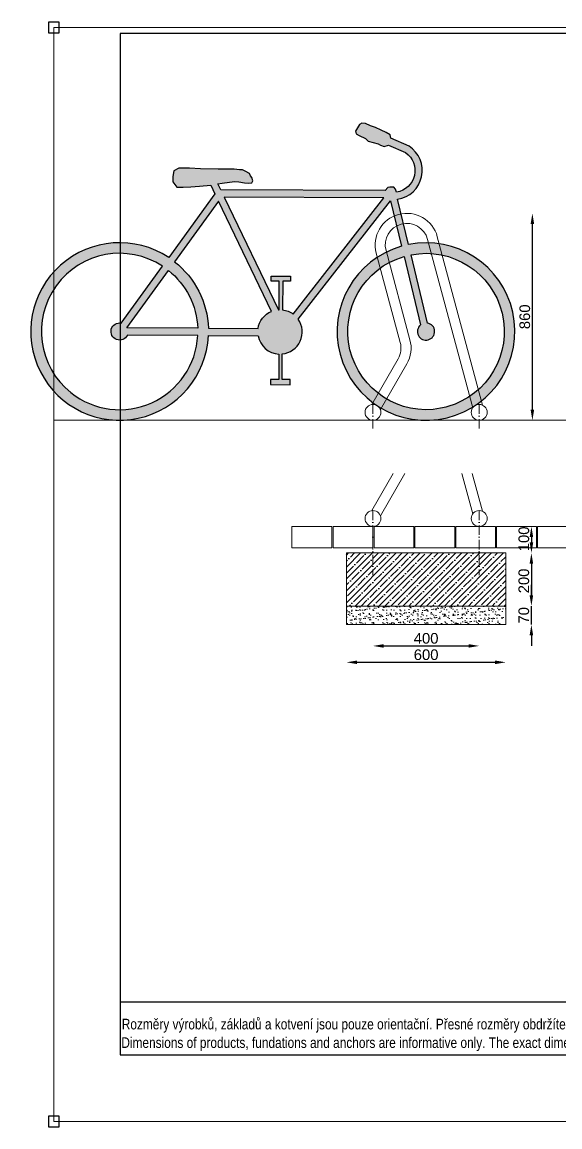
# Model space of a CAD drawing. Header units: millimetres. Extents: x -1411 to 5721, y -19797 to 4144.
# Drawn here: x -119 to 1906, y -20 to 4144 of the extents above; entities that cross this region are included whole.
import ezdxf

# ---------------------------------------------------------------- set-up
doc = ezdxf.new("R2010")
doc.units = ezdxf.units.MM
doc.linetypes.add('ACAD_ISO10W100', pattern=[18.5, 12, -3, 0.5, -3])
doc.linetypes.add('INCONTINUOUS', pattern=[200000.001, 200000, -0.001])
for name, color, linetype in [('KOTY', 3, 'INCONTINUOUS'), ('OBRYSOVA', 7, 'Continuous'), ('OSY', 1, 'ACAD_ISO10W100'), ('POSTAVY ATD', 8, 'Continuous'), ('SRAFY', 30, 'Continuous')]:
    doc.layers.add(name, color=color, linetype=linetype)
doc.layers.add('Nekreslit', color=6, linetype='Continuous', plot=False)
doc.styles.add('SEACAD_Arial', font='arial.ttf', dxfattribs={"width": 0.8})
doc.styles.get("Standard").update_dxf_attribs({"font": 'arial.ttf'})
doc.dimstyles.new('PROFI_CSN', dxfattribs={"dimscale": 0, "dimtxt": 3.5, "dimasz": 3, "dimexe": 1, "dimexo": 0, "dimgap": 1.5, "dimtad": 1, "dimlfac": -1, "dimdsep": 46, "dimtxsty": 'Standard', "dimcen": 0, "dimdle": 1, "dimclrd": 256, "dimclre": 256, "dimclrt": 256, "dimadec": 0, "dimazin": 0, "dimtfac": 0.6, "dimtmove": 0, "dimatfit": 1, "dimfxl": 1, "dimtolj": 1, "dimarcsym": 0})

# ---------------------------------------------------------------- blocks, each defined once
blk = doc.blocks.new('*D1')
at = {"layer": 'DEFPOINTS', "color": 0, "transparency": 16777216}
for p in [(1702.048452191434, 1942.897273678323), (1798.541170744312, 1942.897273678323), (1702.048452191434, 1872.897273678322)]:
    blk.add_point(p, dxfattribs=at)
at = {"layer": 'KOTY', "color": 7, "lineweight": -2, "transparency": 16777216}
for p, q in [((1798.541170744312, 1982.897273678323), (1798.541170744312, 2022.897273678323)), ((1798.541170744312, 1872.897273678322), (1798.541170744312, 1942.897273678323)), ((1798.541170744312, 1832.897273678322), (1798.541170744312, 1792.897273678322))]:
    blk.add_line(p, q, dxfattribs=at)
at = {"layer": 'KOTY', "color": 7, "transparency": 16777216}
for points in [[(1791.874504077646, 1982.897273678323), (1805.207837410979, 1982.897273678323), (1798.541170744312, 1942.897273678323)], [(1791.874504077646, 1832.897273678322), (1805.207837410979, 1832.897273678322), (1798.541170744312, 1872.897273678322)]]:
    blk.add_solid(points, dxfattribs=at)
at = {"layer": 'KOTY', "color": 7, "lineweight": 13, "transparency": 16777216, "insert": (1770.118251235445, 1907.897273678322), "char_height": 40, "attachment_point": 5, "rotation": 90}
blk.add_mtext('\\A1;70', dxfattribs=at)
blk = doc.blocks.new('A$C6D9C0908')
h = blk.add_hatch(color=9)
edge = h.paths.add_edge_path(flags=16)
edge.add_line((0.5797662458778632, 0.4368549236789931), (0.5792093126426607, 0.5492206691803858))
edge.add_line((0.5792093126426607, 0.5492206691803858), (0.6116596023101692, 0.5493815069182801))
edge.add_line((0.6116596023101692, 0.5493815069182801), (0.611559236776543, 0.5696310544656171))
edge.add_line((0.611559236776543, 0.5696310544656171), (0.5346265274935149, 0.5692497428033221))
edge.add_line((0.5346265274935149, 0.5692497428033221), (0.5347268930923974, 0.5490001950872738))
edge.add_line((0.5347268930923974, 0.5490001950872738), (0.5657187426423889, 0.5491538040400883))
edge.add_line((0.5657187426423889, 0.5491538040400883), (0.5662779087064109, 0.436337570361502))
edge.add_arc((0.5763719036009329, 0.3492602133783281), 0.08766045192734141, 96.61220704954839, 126.5772164029062)
edge.add_line((0.5241345504121, 0.4196563337538919), (0.4650768243111543, 0.4954139222024878))
edge.add_line((0.4650768243111543, 0.4954139222024878), (0.4180492896809938, 0.555739519609233))
edge.add_line((0.4180492896809938, 0.555739519609233), (0.1663967458400748, 0.8785523174312857))
edge.add_line((0.1663967458400748, 0.8785523174312857), (0.7965536467736456, 0.8816756476267074))
edge.add_line((0.7965536467736456, 0.8816756476267074), (0.5821944918749296, 0.4367270773780092))
edge.add_arc((0.5763719036001358, 0.3492602133756972), 0.08766045193025594, 86.19149202146149, 87.78086794365262)
edge = h.paths.add_edge_path(flags=16)
edge.add_arc((3.019355598876672e-12, 0.3506535715733764), 0.3087221941469303, 78.9563822231638, 253.9172492721676)
edge.add_arc((1.843150632119261e-12, 0.3506535715739269), 0.3087221941471334, 253.9172492724057, 259.2222716585527)
edge.add_arc((3.001283249703945e-12, 0.3506535715733931), 0.3087221941468255, 259.2222716583231, 433.6513597298935)
edge.add_line((0.08689956096111473, 0.6468931021295248), (0.02172428525057057, 0.3767313721850769))
edge.add_arc((2.053343606256419e-12, 0.3506535715728085), 0.03394107031801102, -259.99389754581955, 50.20378588387018, ccw=False)
edge.add_line((-0.005897365046166669, 0.3840783728410315), (0.05913765873208376, 0.6536587373361726))
edge = h.paths.add_edge_path(flags=16)
edge.add_line((0.6099381549385043, 0.4302396033690457), (0.8193632406344022, 0.8649464492445986))
edge.add_line((0.8193632406344022, 0.8649464492445986), (0.9922499285862614, 0.6260927665657618))
edge.add_arc((1.209254944930032, 0.3506535715726273), 0.350653571572893, 128.2328391200746, 177.9488520998572)
edge.add_line((0.8588260461981463, 0.3632040373163363), (0.6630670109441326, 0.3622337709050498))
edge.add_arc((0.5763719036011192, 0.3492602133783095), 0.08766045192740136, 8.510916230346785, 67.4858155561655)
edge = h.paths.add_edge_path()
edge.add_line((0.1388699601772032, 1.113680368347786), (0.1413542500233689, 1.127186899948128))
edge.add_line((0.1413542500233689, 1.127186899948128), (0.157530568273728, 1.13711845034959))
edge.add_line((0.157530568273728, 1.13711845034959), (0.1773611243432924, 1.145426216804026))
edge.add_line((0.1773611243432924, 1.145426216804026), (0.1997312917770842, 1.156300630563464))
edge.add_line((0.1997312917770842, 1.156300630563464), (0.219384967885162, 1.163512923428925))
edge.add_line((0.219384967885162, 1.163512923428925), (0.2383039990525049, 1.171816172132594))
edge.add_line((0.2383039990525049, 1.171816172132594), (0.2536130979641484, 1.172804214949792))
edge.add_line((0.2536130979641484, 1.172804214949792), (0.2625686477086902, 1.168287781488516))
edge.add_line((0.2625686477086902, 1.168287781488516), (0.278016088827826, 1.141364285180998))
edge.add_line((0.278016088827826, 1.141364285180998), (0.2762418646968854, 1.131504118330895))
edge.add_line((0.2762418646968854, 1.131504118330895), (0.2636989877348697, 1.124144636765323))
edge.add_line((0.2636989877348697, 1.124144636765323), (0.2395057701243104, 1.113261187181706))
edge.add_line((0.2395057701243104, 1.113261187181706), (0.2278915980842839, 1.102440084649743))
edge.add_line((0.2278915980842839, 1.102440084649743), (0.2089590035961919, 1.096873261718656))
edge.add_line((0.2089590035961919, 1.096873261718656), (0.189291764589484, 1.092397393935244))
edge.add_line((0.189291764589484, 1.092397393935244), (0.1802081617511249, 1.085967222182717))
edge.add_line((0.1802081617511249, 1.085967222182717), (0.1650985470751039, 1.081513944505105))
edge.add_line((0.1650985470751039, 1.081513944505105), (0.1486696368359617, 1.086780866536628))
edge.add_line((0.1486696368359617, 1.086780866536628), (0.08072185482785699, 1.057156287831958))
edge.add_arc((0.1297099201789188, 0.9862647056898076), 0.08617103321567632, 124.6455572951802, 261.1346764512145)
edge.add_line((0.1164298931419125, 0.9011231303734348), (0.1209281292426567, 0.9125216585175622))
edge.add_line((0.1209281292426567, 0.9125216585175622), (0.1277239189175816, 0.9208631938258804))
edge.add_line((0.1277239189175816, 0.9208631938258804), (0.1431070930874512, 0.92093943931377))
edge.add_line((0.1431070930874512, 0.92093943931377), (0.1514163895568572, 0.9195145323949419))
edge.add_line((0.1514163895568572, 0.9195145323949419), (0.1607381110629831, 0.9070989566675962))
edge.add_line((0.1607381110629831, 0.9070989566675962), (0.8103527847465557, 0.9103187274479296))
edge.add_line((0.8103527847465557, 0.9103187274479296), (0.8214598614539455, 0.9333738572524908))
edge.add_line((0.8214598614539455, 0.9333738572524908), (0.8040816482554192, 0.9367279879108992))
edge.add_line((0.8040816482554192, 0.9367279879108992), (0.7758062896895126, 0.9402364998518351))
edge.add_line((0.7758062896895126, 0.9402364998518351), (0.7550117651703658, 0.9425050602465035))
edge.add_line((0.7550117651703658, 0.9425050602465035), (0.7389743507757203, 0.941330974827224))
edge.add_line((0.7389743507757203, 0.941330974827224), (0.7169335295704968, 0.9375730740507606))
edge.add_line((0.7169335295704968, 0.9375730740507606), (0.7010793240270914, 0.9362174639647947))
edge.add_line((0.7010793240270914, 0.9362174639647947), (0.6875824251292215, 0.9374275973414115))
edge.add_line((0.6875824251292215, 0.9374275973414115), (0.6834262020078086, 0.9456435694771699))
edge.add_line((0.6834262020078086, 0.9456435694771699), (0.6874793469022507, 0.9582244302152958))
edge.add_line((0.6874793469022507, 0.9582244302152958), (0.6923654141502311, 0.9655459612140476))
edge.add_line((0.6923654141502311, 0.9655459612140476), (0.6963692841279681, 0.9750925374141843))
edge.add_line((0.6963692841279681, 0.9750925374141843), (0.7143329951886699, 0.9840805589590218))
edge.add_line((0.7143329951886699, 0.9840805589590218), (0.724153051870303, 0.9890549180556718))
edge.add_line((0.724153051870303, 0.9890549180556718), (0.7363674870476871, 0.9891154578072019))
edge.add_line((0.7363674870476871, 0.9891154578072019), (0.7571385023195489, 0.9915900349390085))
edge.add_line((0.7571385023195489, 0.9915900349390085), (0.8196691166806431, 0.991899963679316))
edge.add_line((0.8196691166806431, 0.991899963679316), (0.8894856018843029, 0.9935230343262447))
edge.add_line((0.8894856018843029, 0.9935230343262447), (0.9335907531237808, 0.9962956982299147))
edge.add_line((0.9335907531237808, 0.9962956982299147), (0.975344926853495, 0.995225620261408))
edge.add_line((0.975344926853495, 0.995225620261408), (0.9950826931568599, 0.9854720755733979))
edge.add_line((0.9950826931568599, 0.9854720755733979), (0.9988382002662775, 0.963416316061739))
edge.add_line((0.9988382002662775, 0.963416316061739), (0.9989476080739905, 0.9413424846711678))
edge.add_line((0.9989476080739905, 0.9413424846711678), (0.9830078461936864, 0.9204661365092761))
edge.add_line((0.9830078461936864, 0.9204661365092761), (0.958578976387912, 0.9203450567913478))
edge.add_line((0.958578976387912, 0.9203450567913478), (0.9279399820296703, 0.9225648233873471))
edge.add_line((0.9279399820296703, 0.9225648233873471), (0.8936539839454554, 0.9249489469661967))
edge.add_line((0.8936539839454554, 0.9249489469661967), (0.8498606975522307, 0.9282504864647763))
edge.add_line((0.8498606975522307, 0.9282504864647763), (0.8334591269325529, 0.8942054965054922))
edge.add_line((0.8334591269325529, 0.8942054965054922), (1.015396998872802, 0.6428470417381504))
edge.add_arc((1.209254944930166, 0.3506535715728019), 0.3506535715729246, -177.38089146097218, 123.5625826834565, ccw=False)
edge.add_line((0.8589676712101664, 0.3346300536488798), (0.6626325112233644, 0.333656931519954))
edge.add_arc((0.5763719036009832, 0.3492602133784565), 0.08766045192752706, 272.78709276241455, 349.7468979583306, ccw=False)
edge.add_line((0.5806343723627378, 0.2617034535469429), (0.5811343412071892, 0.1608306946573066))
edge.add_line((0.5811343412071892, 0.1608306946573066), (0.6135846309130102, 0.1609915324570466))
edge.add_line((0.6135846309130102, 0.1609915324570466), (0.6136849967193712, 0.1407419845259028))
edge.add_line((0.6136849967193712, 0.1407419845259028), (0.5367522870947141, 0.1403606728636078))
edge.add_line((0.5367522870947141, 0.1403606728636078), (0.5366519216568122, 0.160610220564422))
edge.add_line((0.5366519216568122, 0.160610220564422), (0.5676437715676457, 0.1607638295481593))
edge.add_line((0.5676437715676457, 0.1607638295481593), (0.5671415690773074, 0.2620870767093493))
edge.add_arc((0.576371903601003, 0.3492602133783372), 0.08766045192747622, 145.5288500972964, 263.9557533382671, ccw=False)
edge.add_line((0.5041036376779857, 0.3988752571917757), (0.1398036836857273, 0.8661889814404731))
edge.add_line((0.1398036836857273, 0.8661889814404731), (0.09674344259917689, 0.6876975354280148))
edge.add_arc((-5.043188089359774e-14, 0.3506535715730791), 0.3506535715731371, -281.3450701042335, 73.9846637575842, ccw=False)
edge.add_line((0.06897967865018018, 0.6944554493898067), (0.1120262329873185, 0.8728901640761251))
edge.add_arc((0.1297099201788713, 0.9862647056897441), 0.114745368005802, 123.16244037180459, 261.1346764109203, ccw=False)
edge.add_line((0.0669425315704757, 1.082320701890239), (0.1388699601772032, 1.113680368347786))
edge = h.paths.add_edge_path(flags=16)
edge.add_arc((1.209254944930332, 0.3506535715728005), 0.3087221941477938, 128.5502149240067, 177.6314762868338)
edge.add_line((0.9007964969872546, 0.3634120609808633), (1.181376457656597, 0.3648027365786675))
edge.add_line((1.181376457656597, 0.3648027365786675), (1.016859184751297, 0.5920935529854887))
edge = h.paths.add_edge_path(flags=16)
edge.add_arc((1.209254944929982, 0.3506535715728456), 0.3087221941474646, -51.44978507363379, 123.2452068527513, ccw=False)
edge.add_arc((1.209254944929975, 0.3506535715728339), 0.3087221941474596, 182.9364843753495, 308.5502149263685, ccw=False)
edge.add_line((0.9009381220053001, 0.3348380772442852), (1.178538587796197, 0.3362139850567019))
edge.add_arc((1.209254944929977, 0.3506535715729015), 0.03394107031796046, 205.17795300596, 461.0037385210765)
edge.add_line((1.202776509465593, 0.3839706261885567), (1.040006255034768, 0.6088478281471907))
at = {"color": 9}
for points in [[(0.1388699601772032, 1.113680368347786), (0.1413542500233689, 1.127186899948128), (0.157530568273728, 1.13711845034959), (0.1773611243432924, 1.145426216804026), (0.1997312917770842, 1.156300630563464), (0.219384967885162, 1.163512923428925), (0.2383039990525049, 1.171816172132594), (0.2536130979641484, 1.172804214949792), (0.2625686477086902, 1.168287781488516), (0.278016088827826, 1.141364285180998), (0.2762418646968854, 1.131504118330895), (0.2636989877348697, 1.124144636765323), (0.2395057701243104, 1.113261187181706), (0.2278915980842839, 1.102440084649743), (0.2089590035961919, 1.096873261718656), (0.189291764589484, 1.092397393935244), (0.1802081617511249, 1.085967222182717), (0.1650985470751039, 1.081513944505105), (0.1486696368359617, 1.086780866536628), (0.08072185482785699, 1.057156287831958, 0.6776181553820131), (0.1164298931419125, 0.9011231303734348), (0.1209281292426567, 0.9125216585175622), (0.1277239189175816, 0.9208631938258804), (0.1431070930874512, 0.92093943931377), (0.1514163895568572, 0.9195145323949419), (0.1607381110629831, 0.9070989566675962), (0.8103527847465557, 0.9103187274479296), (0.8214598614539455, 0.9333738572524908), (0.8040816482554192, 0.9367279879108992), (0.7758062896895126, 0.9402364998518351), (0.7550117651703658, 0.9425050602465035), (0.7389743507757203, 0.941330974827224), (0.7169335295704968, 0.9375730740507606), (0.7010793240270914, 0.9362174639647947), (0.6875824251292215, 0.9374275973414115), (0.6834262020078086, 0.9456435694771699), (0.6874793469022507, 0.9582244302152958), (0.6923654141502311, 0.9655459612140476), (0.6963692841279681, 0.9750925374141843), (0.7143329951886699, 0.9840805589590218), (0.724153051870303, 0.9890549180556718), (0.7363674870476871, 0.9891154578072019), (0.7571385023195489, 0.9915900349390085), (0.8196691166806431, 0.991899963679316), (0.8894856018843029, 0.9935230343262447), (0.9335907531237808, 0.9962956982299147), (0.975344926853495, 0.995225620261408), (0.9950826931568599, 0.9854720755733979), (0.9988382002662775, 0.963416316061739), (0.9989476080739905, 0.9413424846711678), (0.9830078461936864, 0.9204661365092761), (0.958578976387912, 0.9203450567913478), (0.9279399820296703, 0.9225648233873471), (0.8936539839454554, 0.9249489469661967), (0.8498606975522307, 0.9282504864647763), (0.8334591269325529, 0.8942054965054922), (1.015396998872802, 0.6428470417381504, -3.794464740971675), (0.8589676712101664, 0.3346300536488798), (0.6626325112233644, 0.333656931519954, -0.3490188743317039), (0.5806343723627378, 0.2617034535469429), (0.5811343412071892, 0.1608306946573066), (0.6135846309130102, 0.1609915324570466), (0.6136849967193712, 0.1407419845259028), (0.5367522870947141, 0.1403606728636078), (0.5366519216568122, 0.160610220564422), (0.5676437715676457, 0.1607638295481593), (0.5671415690773074, 0.2620870767093493, -0.5682343454790882), (0.5041036376779857, 0.3988752571917757), (0.1398036836857273, 0.8661889814404731), (0.09674344259917689, 0.6876975354280148, -49.06602472306487), (0.06897967865018018, 0.6944554493898067), (0.1120262329873185, 0.8728901640761251, -0.687102607738905), (0.0669425315704757, 1.082320701890239)], [(0.5797662458778632, 0.4368549236789931), (0.5792093126426607, 0.5492206691803858), (0.6116596023101692, 0.5493815069182801), (0.611559236776543, 0.5696310544656171), (0.5346265274935149, 0.5692497428033221), (0.5347268930923974, 0.5490001950872738), (0.5657187426423889, 0.5491538040400883), (0.5662779087064109, 0.436337570361502, 0.1314971789805197), (0.5241345504121, 0.4196563337538919), (0.4650768243111543, 0.4954139222024878), (0.4180492896809938, 0.555739519609233), (0.1663967458400748, 0.8785523174312857), (0.7965536467736456, 0.8816756476267074), (0.5821944918749296, 0.4367270773780092, 0.00693507190160578)], [(0.6099381549385043, 0.4302396033690457), (0.8193632406344022, 0.8649464492445986), (0.9922499285862614, 0.6260927665657618, 0.2203949906049691), (0.8588260461981463, 0.3632040373163363), (0.6630670109441326, 0.3622337709050498, 0.2631609178845066)], [(0.05913765873208376, 0.6536587373361726, 0.9569645697085161), (-0.08552388680050171, 0.05401396203865261, 0.02315166197885113), (-0.057730887254138, 0.04737723254356752, 0.9525291782565551), (0.08689956096111473, 0.6468931021295248), (0.02172428525057057, 0.3767313721850769, -4.529192985199039), (-0.005897365046166669, 0.3840783728410315)], [(1.040006255034768, 0.6088478281471907, -0.9547445373557579), (1.401650705118755, 0.1092135901683378, -0.6104848430680058), (0.9009381220053001, 0.3348380772442852), (1.178538587796197, 0.3362139850567019, 2.046354347596624), (1.202776509465593, 0.3839706261885567)], [(1.016859184751297, 0.5920935529854887, 0.2174925967270088), (0.9007964969872546, 0.3634120609808633), (1.181376457656597, 0.3648027365786675)]]:
    blk.add_lwpolyline(points, format="xyb", close=True, dxfattribs=at)
blk = doc.blocks.new('*D8')
at = {"layer": 'DEFPOINTS', "color": 0, "transparency": 16777216}
for p in [(1329.444893726374, 3422.876602795435), (1802.323013070369, 3422.876602795435), (1603.161926792877, 2642.897273678324)]:
    blk.add_point(p, dxfattribs=at)
at = {"layer": 'KOTY', "color": 7, "lineweight": -2, "transparency": 16777216}
blk.add_line((1802.323013070369, 2682.897273678324), (1802.323013070369, 3382.876602795435), dxfattribs=at)
at = {"layer": 'KOTY', "color": 7, "transparency": 16777216}
for points in [[(1795.656346403702, 3382.876602795435), (1808.989679737035, 3382.876602795435), (1802.323013070369, 3422.876602795435)], [(1795.656346403702, 2682.897273678324), (1808.989679737035, 2682.897273678324), (1802.323013070369, 2642.897273678324)]]:
    blk.add_solid(points, dxfattribs=at)
at = {"layer": 'KOTY', "color": 7, "lineweight": 15, "transparency": 16777216, "insert": (1773.900093561502, 3032.886938236878), "char_height": 40, "attachment_point": 5, "rotation": 90}
blk.add_mtext('\\A1;860', dxfattribs=at)
blk = doc.blocks.new('*D10')
at = {"layer": 'DEFPOINTS', "color": 0, "transparency": 16777216}
for p in [(1702.138706072329, 2142.897273678323), (1692.138706072329, 1942.876602795434), (1798.59032296011, 1942.876602795434)]:
    blk.add_point(p, dxfattribs=at)
at = {"layer": 'KOTY', "color": 7, "lineweight": -2, "transparency": 16777216}
blk.add_line((1798.59032296011, 2102.897273678323), (1798.59032296011, 1982.876602795434), dxfattribs=at)
at = {"layer": 'KOTY', "color": 7, "transparency": 16777216}
for points in [[(1791.923656293443, 2102.897273678323), (1805.256989626776, 2102.897273678323), (1798.59032296011, 2142.897273678323)], [(1791.923656293443, 1982.876602795434), (1805.256989626776, 1982.876602795434), (1798.59032296011, 1942.876602795434)]]:
    blk.add_solid(points, dxfattribs=at)
at = {"layer": 'KOTY', "color": 7, "lineweight": 15, "transparency": 16777216, "insert": (1770.167403451242, 2037.453255918095), "char_height": 40, "attachment_point": 5, "rotation": 90}
blk.add_mtext('\\A1;200', dxfattribs=at)
blk = doc.blocks.new('*D11')
at = {"layer": 'DEFPOINTS', "color": 0, "transparency": 16777216}
for p in [(1102.048452191433, 1942.897273678322), (1702.138706072328, 1942.897273678322), (1702.138706072328, 1730.840457675307)]:
    blk.add_point(p, dxfattribs=at)
at = {"layer": 'KOTY', "color": 7, "lineweight": -2, "transparency": 16777216}
blk.add_line((1142.048452191433, 1730.840457675307), (1662.138706072328, 1730.840457675307), dxfattribs=at)
at = {"layer": 'KOTY', "color": 7, "transparency": 16777216}
for points in [[(1142.048452191433, 1737.507124341973), (1142.048452191433, 1724.17379100864), (1102.048452191433, 1730.840457675307)], [(1662.138706072328, 1737.507124341973), (1662.138706072328, 1724.17379100864), (1702.138706072328, 1730.840457675307)]]:
    blk.add_solid(points, dxfattribs=at)
at = {"layer": 'KOTY', "color": 7, "lineweight": 15, "transparency": 16777216, "insert": (1402.093579131881, 1759.263377184174), "char_height": 40, "attachment_point": 5}
blk.add_mtext('\\A1;600', dxfattribs=at)
blk = doc.blocks.new('*D12')
at = {"layer": 'DEFPOINTS', "color": 0, "transparency": 16777216}
for p in [(1202.048452191433, 2059.590492278327), (1602.04845219144, 2059.590492278327), (1602.04845219144, 1792.590629007974)]:
    blk.add_point(p, dxfattribs=at)
at = {"layer": 'KOTY', "color": 7, "lineweight": -2, "transparency": 16777216}
blk.add_line((1242.048452191433, 1792.590629007974), (1562.04845219144, 1792.590629007974), dxfattribs=at)
at = {"layer": 'KOTY', "color": 7, "transparency": 16777216}
for points in [[(1242.048452191433, 1799.257295674641), (1242.048452191433, 1785.923962341307), (1202.048452191433, 1792.590629007974)], [(1562.04845219144, 1799.257295674641), (1562.04845219144, 1785.923962341307), (1602.04845219144, 1792.590629007974)]]:
    blk.add_solid(points, dxfattribs=at)
at = {"layer": 'KOTY', "color": 7, "lineweight": 15, "transparency": 16777216, "insert": (1402.048452191437, 1821.013548516842), "char_height": 40, "attachment_point": 5}
blk.add_mtext('\\A1;400', dxfattribs=at)
blk = doc.blocks.new('*U17')
at = {"layer": 'POSTAVY ATD', "lineweight": 15}
blk.add_lwpolyline([(-75, -40), (75, -40), (75, 40), (-75, 40)], close=True, dxfattribs=at)
blk = doc.blocks.new('*U18')
at = {"color": 0, "linetype": 'ByBlock', "lineweight": -2, "transparency": 16777216}
for p in [(0, 0), (153.8621068368284, 0), (307.7242136736568, 0), (461.5863205104852, 0), (615.4484273473136, 0), (769.3105341841419, 0), (923.1726410209703, 0), (1077.034747857799, 0), (1230.896854694627, 0), (1384.758961531455, 0), (1538.621068368284, 0), (1692.483175205112, 0), (1846.345282041941, 0), (2000.207388878769, 0), (2154.069495715597, 0), (2307.931602552426, 0), (2461.793709389254, 0), (2615.655816226083, 0), (2769.517923062911, 0), (2923.380029899739, 0)]:
    blk.add_blockref('*U17', p, dxfattribs=at)
blk = doc.blocks.new('*D19')
at = {"layer": 'DEFPOINTS', "color": 0, "transparency": 16777216}
for p in [(1602.048452191434, 2242.876602795431), (1702.138755952504, 2142.89726125063), (1798.739028278098, 2142.89726125063)]:
    blk.add_point(p, dxfattribs=at)
at = {"layer": 'KOTY', "color": 7, "lineweight": -2, "transparency": 16777216}
blk.add_line((1798.739028278098, 2202.876602795431), (1798.739028278098, 2182.89726125063), dxfattribs=at)
at = {"layer": 'KOTY', "color": 7, "transparency": 16777216}
for points in [[(1792.072361611431, 2202.876602795431), (1805.405694944764, 2202.876602795431), (1798.739028278098, 2242.876602795431)], [(1792.072361611431, 2182.89726125063), (1805.405694944764, 2182.89726125063), (1798.739028278098, 2142.89726125063)]]:
    blk.add_solid(points, dxfattribs=at)
at = {"layer": 'KOTY', "color": 7, "lineweight": 15, "transparency": 16777216, "insert": (1770.31610876923, 2195.952980678645), "char_height": 40, "attachment_point": 5, "rotation": 90}
blk.add_mtext('\\A1;100', dxfattribs=at)

msp = doc.modelspace()

# ---------------------------------------------------------------- hatches: boundary and pattern name
at = {"transparency": 33554508}
h = msp.add_hatch(dxfattribs=at)
h.set_pattern_fill('ANSI35', color=9, scale=5)
h.set_pattern_definition([(45, (0, 0), (-22.45064030267288, 22.45064030267288), []), (45, (22.45065, 0), (-22.45064030267288, 22.45064030267288), [39.6875, -7.9375, 0, -7.9375])])
h.paths.add_polyline_path([(1702.138706072328, 2142.897273678322), (1102.048452191433, 2142.897273678322), (1102.048452191433, 1942.897273678322), (1702.138706072328, 1942.897273678322)])
at = {"layer": 'SRAFY', "lineweight": 15}
h = msp.add_hatch(dxfattribs=at)
h.set_pattern_fill('AR-SAND', color=9, scale=0.5, style=0)
h.set_pattern_definition([(37.50000000000001, (0, 0), (-0.8000156479920228, 24.47066186646712), [0, -19.304, 0, -21.59, 0, -20.6375]), (7.499999999999999, (0, 0), (22.47616415690013, 35.84125502841771), [0, -10.414, 0, -17.399, 0, -6.6675]), (327.5, (-15.621, 0), (39.5496185120729, 0.0718592339272881), [0, -6.35, 0, -22.86, 0, -29.845]), (317.5, (-15.621, 0), (38.17782262361486, 11.14646616286081), [0, -3.175, 0, -14.986, 0, -17.145])])
h.paths.add_polyline_path([(1102.048452191433, 1942.897273678322), (1102.048452191433, 1872.897273678322), (1702.048452191433, 1872.897273678322), (1702.048452191433, 1942.897273678322)])

# ---------------------------------------------------------------- linework, layer by layer
at = {"layer": 'Nekreslit'}
msp.add_line((250.6303277645566, 451.0995227945496), (4290.630327764571, 451.0995227945496), dxfattribs=at)
for points in [[(-20.00756526575424, 4103.579318318978), (19.99243473424576, 4103.579318318978), (19.99243473424576, 4143.579318318978), (-20.00756526575424, 4143.579318318978)], [(250.6303277645566, 251.0995227945496), (4290.630327764571, 251.0995227945496), (4290.630327764571, 4101.09952279455), (250.6303277645566, 4101.09952279455)], [(-20.00756526575424, -20.02614733786686), (19.99243473424576, -20.02614733786686), (19.99243473424576, 19.97385266213314), (-20.00756526575424, 19.97385266213314)]]:
    msp.add_lwpolyline(points, close=True, dxfattribs=at)
at = {"layer": 'Nekreslit', "color": 4, "lineweight": 15}
msp.add_lwpolyline([(5700.555520497554, -0.02614733787049772), (-0.007565265754237771, -0.02614733787049772), (-0.007565265754237771, 4123.579318318974), (5700.555520497554, 4123.579318318974)], close=True, dxfattribs=at)
at = {"layer": 'OBRYSOVA', "lineweight": 15}
for p, q in [((1614.392203262512, 2700.219459440181), (1444.390067054781, 3334.67606916264)), ((1577.687021863523, 2690.384335726292), (1407.684885655784, 3324.840945448737)), ((1304.75895014331, 2936.225105166572), (1214.49972039798, 3273.077136428234)), ((1341.464131542307, 2946.060228880464), (1251.204901796962, 3282.912260142133)), ((1197.202156285763, 2702.48257205831), (1296.66701592043, 2874.760762513275)), ((1230.11112162959, 2683.482572058296), (1329.575981264257, 2855.760762513268)), ((1197.202156285763, 2302.48257205831), (1278.270622064258, 2442.897273678325)), ((1230.11112162959, 2283.482572058296), (1322.14924252269, 2442.897273678323)), ((1577.687021863523, 2290.384335726292), (1536.821303303979, 2442.897273678322)), ((1614.392203262512, 2300.219459440181), (1576.161798159555, 2442.897273678323))]:
    msp.add_line(p, q, dxfattribs=at)
for centre in [(1202.048452191426, 2672.87660279543), (1602.048452191433, 2672.876602795433), (1202.048452191426, 2272.87660279543), (1602.048452191433, 2272.876602795433)]:
    msp.add_circle(centre, 30, dxfattribs=at)
for centre, radius, start, end in [((1329.444893726373, 3303.876602795437), 118.9999999999959, 14.9999999999676, 194.9999999999674), ((1329.444893726373, 3303.876602795437), 80.99999999999594, 14.9999999999676, 194.9999999999674), ((1226.518958213892, 2915.26076251327), 81, 329.9999999999392, 14.9999999999676), ((1226.518958213906, 2915.260762513262), 119, 329.9999999999392, 14.9999999999676)]:
    msp.add_arc(centre, radius, start, end, dxfattribs=at)
at = {"layer": 'OSY', "color": 0, "lineweight": 15, "ltscale": 3}
for p, q in [((1202.047788432617, 2702.876602788085), (1202.047788432625, 2611.257708008383)), ((1602.048452191433, 2702.876602795433), (1602.04845219144, 2611.25770801573)), ((1202.048452191426, 2302.87660279543), (1202.048452191433, 2059.590492278323)), ((1602.048452191433, 2302.876602795433), (1602.04845219144, 2059.590492278327))]:
    msp.add_line(p, q, dxfattribs=at)
at = {"layer": 'POSTAVY ATD', "color": 9, "lineweight": 15}
for p, q in [((-0.007565265754237771, 2643.897273678323), (4053.831677948939, 2643.897273678328)), ((1102.048452191433, 1942.897273678322), (1102.048452191433, 1872.897273678322)), ((1702.048452191433, 1942.897273678322), (1702.048452191433, 1872.897273678321)), ((1102.048452191433, 1872.897273678322), (1702.048452191433, 1872.897273678321))]:
    msp.add_line(p, q, dxfattribs=at)
at = {"layer": 'POSTAVY ATD', "lineweight": 15}
msp.add_lwpolyline([(897.0484521914277, 2162.87660279543), (1047.048452191428, 2162.87660279543), (1047.048452191428, 2242.87660279543), (897.0484521914277, 2242.87660279543)], close=True, dxfattribs=at)
at = {"layer": 'POSTAVY ATD', "color": 9, "lineweight": 15}
msp.add_lwpolyline([(1102.048452191433, 1942.897273678322), (1702.138706072328, 1942.897273678322), (1702.138706072328, 2142.897273678322), (1102.048452191433, 2142.897273678322)], close=True, dxfattribs=at)

# ---------------------------------------------------------------- block references
msp.add_blockref('*U18', (1127.048452191428, 2202.87660279543))
at = {"layer": 'POSTAVY ATD', "color": 9, "lineweight": 15, "xscale": -954.261, "yscale": 954.261, "zscale": 954.261}
msp.add_blockref('A$C6D9C0908', (1401.860045115413, 2642.89727367838), dxfattribs=at)

# ---------------------------------------------------------------- texts
at = {"style": 'SEACAD_Arial', "width": 0.8}
for s, p in [('Rozměry výrobků, základů a kotvení jsou pouze orientační. Přesné rozměry obdržíte při zpracování nabídky naším obchodním oddělením.', (256.0585751966064, 347.4436869134297)), ('Dimensions of products, fundations and anchors are informative only. The exact dimensions you get with our offer.', (254.4430343291388, 277.559876542553))]:
    msp.add_text(s, height=39.99820820429695, dxfattribs=at).set_placement(p)

# ---------------------------------------------------------------- dimensions: what is measured, and where the dimension line sits
at = {"layer": 'KOTY', "lineweight": 15}
dim = msp.add_linear_dim(base=(1802.323013070369, 3422.876602795435), p1=(1603.161926792876, 2642.897273678323), p2=(1329.444893726373, 3422.876602795433), angle=90, text='860', dimstyle='PROFI_CSN', override={"dimscale": 1, "dimtxt": 40, "dimasz": 40, "dimgap": 8, "dimdec": 0, "dimlfac": 1, "dimrnd": 10, "dimse1": 1, "dimse2": 1, "dimclrd": 7, "dimclre": 3, "dimclrt": 7, "dimtdec": 0}, dxfattribs=at)
dim.commit()
dim.dimension.update_dxf_attribs({"geometry": '*D8', "text_midpoint": (1773.900093561502, 3032.886938236878)})
for base, p1, p2, picture, middle in [((1798.739028278098, 2142.89726125063), (1602.048452191433, 2242.87660279543), (1702.138755952503, 2142.89726125063), '*D19', (1798.739028278098, 2195.952980678645)), ((1798.59032296011, 1942.876602795434), (1702.138706072328, 2142.897273678322), (1692.138706072328, 1942.876602795433), '*D10', (1798.59032296011, 2037.453255918095))]:
    dim = msp.add_linear_dim(base=base, p1=p1, p2=p2, angle=90, dimstyle='PROFI_CSN', override={"dimscale": 1, "dimtxt": 40, "dimasz": 40, "dimgap": 8, "dimdec": 0, "dimlfac": 1, "dimrnd": 10, "dimse1": 1, "dimse2": 1, "dimclrd": 7, "dimclre": 3, "dimclrt": 7, "dimtdec": 0}, dxfattribs=at)
    dim.commit()
    dim.dimension.update_dxf_attribs({"geometry": picture, "text_midpoint": middle, "dimtype": 160})
for base, p1, p2, picture, middle in [((1602.04845219144, 1792.590629007974), (1202.048452191433, 2059.590492278327), (1602.04845219144, 2059.590492278327), '*D12', (1402.048452191437, 1792.590629007974)), ((1702.138706072328, 1730.840457675307), (1102.048452191433, 1942.897273678322), (1702.138706072328, 1942.897273678322), '*D11', (1402.093579131881, 1730.840457675307))]:
    dim = msp.add_linear_dim(base=base, p1=p1, p2=p2, dimstyle='PROFI_CSN', override={"dimscale": 1, "dimtxt": 40, "dimasz": 40, "dimgap": 8, "dimdec": 0, "dimlfac": 1, "dimrnd": 10, "dimse1": 1, "dimse2": 1, "dimclrd": 7, "dimclre": 3, "dimclrt": 7, "dimtdec": 0}, dxfattribs=at)
    dim.commit()
    dim.dimension.update_dxf_attribs({"geometry": picture, "text_midpoint": middle, "dimtype": 160})
at = {"layer": 'KOTY', "lineweight": 13}
dim = msp.add_linear_dim(base=(1798.541170744312, 1942.897273678323), p1=(1702.048452191433, 1872.897273678321), p2=(1702.048452191433, 1942.897273678322), angle=90, dimstyle='PROFI_CSN', override={"dimscale": 1, "dimtxt": 40, "dimasz": 40, "dimgap": 8, "dimdec": 0, "dimlfac": 1, "dimrnd": 10, "dimse1": 1, "dimse2": 1, "dimclrd": 7, "dimclre": 3, "dimclrt": 7, "dimtdec": 0}, dxfattribs=at)
dim.commit()
dim.dimension.update_dxf_attribs({"geometry": '*D1', "text_midpoint": (1798.541170744313, 1907.897273678322), "dimtype": 160})

doc.saveas('drawing.dxf')
